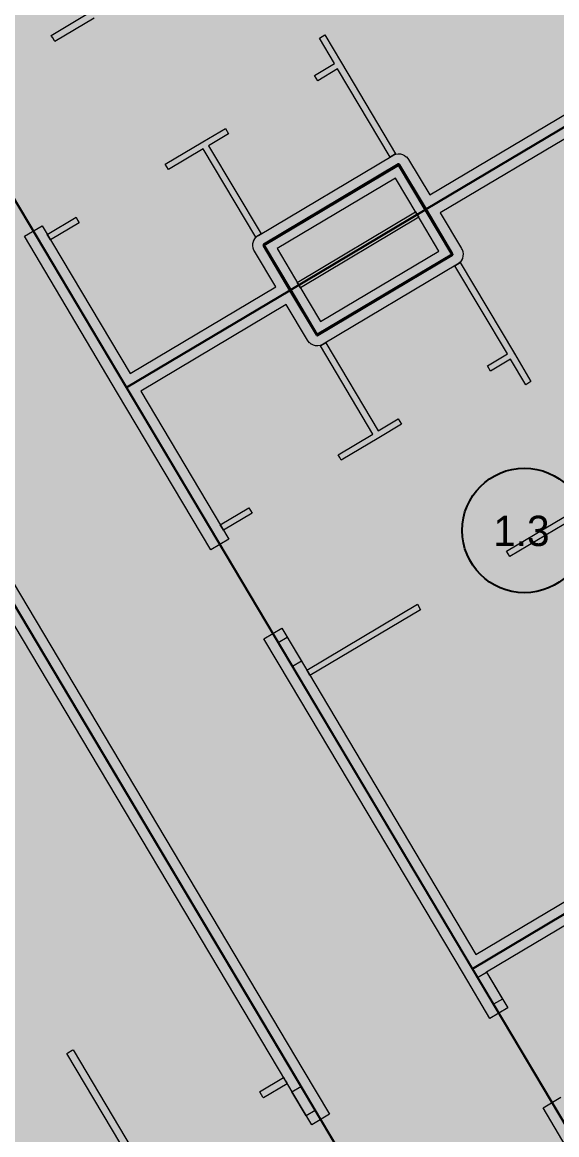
# Model space of a CAD drawing. Header units: millimetres. Extents: x 0 to 312583, y -208103 to 25097.
# Drawn here: x 190832 to 195982, y -70669 to -59950 of the extents above; entities that cross this region are included whole.
import ezdxf

# ---------------------------------------------------------------- set-up
doc = ezdxf.new("R2010")
doc.units = ezdxf.units.MM
doc.linetypes.add('Solid', pattern=[0])
for name, color, linetype, lineweight in [('Inner Walls', 5, 'Solid', 0), ('One-Bedroom Apartment', 1, 'Solid', 35), ('Room Objects', 47, 'Solid', 15), ('Room Walls', 47, 'Solid', 35), ('Service Area', 252, 'Solid', 25), ('Studio Apartment', 250, 'Solid', 25), ('Three-Bedroom Apartment', 151, 'Solid', 25), ('Two-Bedroom Apartment', 252, 'Solid', 25)]:
    doc.layers.add(name, color=color, linetype=linetype, lineweight=lineweight)
doc.styles.add('Dialog.plain', font='Dialog.plain')

msp = doc.modelspace()

# ---------------------------------------------------------------- hatches: boundary and pattern name
at = {"layer": 'One-Bedroom Apartment', "linetype": 'Solid', "lineweight": 25}
msp.add_hatch(color=250, dxfattribs=at).paths.add_polyline_path([(193503, -66270), (191836, -63470), (193411, -62533), (193411, -62533), (193666, -62963), (193668, -62964), (193669, -62965), (193671, -62966), (193673, -62967), (193675, -62967), (193676, -62967), (193678, -62967), (193680, -62966), (194975, -62195), (194977, -62194), (194978, -62192), (194979, -62191), (194980, -62189), (194980, -62187), (194980, -62185), (194980, -62183), (194979, -62181), (194723, -61752), (197593, -60043), (197593, -60043), (199260, -62842), (200926, -65641), (195169, -69069), (195169, -69069)], flags=0)
at = {"layer": 'Room Objects', "linetype": 'Solid', "lineweight": 0}
for points in [[(193522, -66107), (193436, -66158), (193298, -65926), (193298, -65926), (193384, -65875)], [(195220, -69155), (195306, -69103), (195306, -69103), (195306, -69103), (195460, -69361), (195460, -69361), (195374, -69412)], [(193431, -70255), (193517, -70204), (193655, -70436), (193655, -70436), (193569, -70487)]]:
    msp.add_hatch(color=5, dxfattribs=at).paths.add_polyline_path(points, flags=0)
at = {"layer": 'Service Area', "linetype": 'Solid', "lineweight": 25}
for points in [[(208501, -91461), (206783, -92484), (188452, -61695), (190170, -60672)], [(193163, -62098), (194459, -61327), (194715, -61757), (193419, -62528)], [(193675, -62957), (193419, -62528), (194715, -61757), (194970, -62186)]]:
    msp.add_hatch(color=254, dxfattribs=at).paths.add_polyline_path(points, flags=0)
at = {"layer": 'Studio Apartment', "linetype": 'Solid', "lineweight": 25}
msp.add_hatch(color=252, dxfattribs=at).paths.add_polyline_path([(196575, -71430), (195169, -69069), (200926, -65641), (200926, -65641), (200926, -65641), (202593, -68440), (198284, -71006), (198284, -71006), (198028, -70576), (198027, -70575), (198025, -70573), (198024, -70572), (198022, -70572), (198020, -70571), (198018, -70571), (198016, -70572), (198014, -70573)], flags=0)
at = {"layer": 'Three-Bedroom Apartment', "linetype": 'Solid', "lineweight": 25}
msp.add_hatch(color=150, dxfattribs=at).paths.add_polyline_path([(184361, -67921), (182694, -65122), (186952, -62587), (187208, -63017), (187209, -63018), (187210, -63020), (187212, -63021), (187214, -63021), (187216, -63022), (187218, -63021), (187220, -63021), (187221, -63020), (188712, -62133), (188712, -62133), (190118, -64494), (193451, -70092), (194805, -72367), (194805, -72367), (191927, -74081), (191925, -74082), (191924, -74083), (191923, -74085), (191922, -74087), (191922, -74089), (191922, -74091), (191923, -74093), (191923, -74094), (192230, -74610), (189360, -76319), (189360, -76319), (186027, -70720)], flags=0)
at = {"layer": 'Two-Bedroom Apartment', "linetype": 'Solid', "lineweight": 25}
msp.add_hatch(color=151, dxfattribs=at).paths.add_polyline_path([(182694, -65122), (182694, -65122), (181028, -62323), (187644, -58384), (194260, -54445), (194260, -54445), (195926, -57244), (197593, -60043), (194723, -61752), (194723, -61752), (194467, -61322), (194466, -61320), (194465, -61319), (194463, -61318), (194461, -61317), (194459, -61317), (194457, -61317), (194455, -61318), (194454, -61318), (193158, -62090), (193157, -62091), (193155, -62092), (193154, -62094), (193154, -62096), (193153, -62098), (193154, -62100), (193154, -62102), (193155, -62103), (193411, -62533), (191836, -63470), (191836, -63470), (190170, -60672), (189310, -61183)], flags=0)

# ---------------------------------------------------------------- linework, layer by layer
at = {"layer": 'Inner Walls', "color": 47, "linetype": 'Solid', "lineweight": 15}
for p, q in [((194758, -61614), (197327, -60085)), ((197429, -60257), (194860, -61786)), ((193107, -62004), (194403, -61232)), ((194403, -61232), (194411, -61228)), ((194411, -61228), (194413, -61227)), ((194413, -61227), (194431, -61221)), ((194431, -61221), (194433, -61220)), ((194433, -61220), (194453, -61217)), ((194453, -61217), (194455, -61217)), ((194455, -61217), (194474, -61218)), ((194474, -61218), (194476, -61218)), ((194476, -61218), (194495, -61223)), ((194495, -61223), (194497, -61224)), ((194497, -61224), (194515, -61232)), ((194515, -61232), (194516, -61233)), ((194516, -61233), (194532, -61245)), ((194532, -61245), (194534, -61246)), ((194534, -61246), (194547, -61261)), ((194547, -61261), (194548, -61263)), ((194548, -61263), (194553, -61271)), ((194553, -61271), (194758, -61614)), ((194427, -61451), (193287, -62129)), ((194637, -61803), (194427, -61451)), ((194846, -62155), (194637, -61803)), ((194860, -61786), (195065, -62130)), ((190852, -62012), (191023, -61910)), ((191023, -61910), (191871, -63333)), ((191750, -63522), (190852, -62012)), ((193055, -62081), (193060, -62062)), ((193060, -62060), (193069, -62042)), ((193060, -62062), (193060, -62060)), ((193069, -62042), (193070, -62041)), ((193070, -62041), (193082, -62025)), ((193082, -62025), (193083, -62023)), ((193083, -62023), (193097, -62010)), ((193097, -62010), (193099, -62009)), ((193099, -62009), (193107, -62004)), ((193054, -62102), (193055, -62083)), ((193054, -62104), (193054, -62102)), ((193057, -62124), (193054, -62104)), ((193055, -62083), (193055, -62081)), ((193057, -62126), (193057, -62124)), ((193064, -62144), (193057, -62126)), ((193064, -62146), (193064, -62144)), ((193069, -62154), (193064, -62146)), ((193274, -62498), (193069, -62154)), ((193287, -62129), (193497, -62482)), ((193706, -62834), (194846, -62155)), ((195065, -62130), (195069, -62139)), ((195069, -62139), (195070, -62140)), ((195070, -62140), (195077, -62159)), ((195077, -62159), (195077, -62161)), ((195077, -62161), (195080, -62180)), ((193621, -70573), (188677, -62270)), ((195035, -62275), (195027, -62281)), ((195036, -62274), (195035, -62275)), ((195051, -62261), (195036, -62274)), ((195052, -62260), (195051, -62261)), ((195064, -62244), (195052, -62260)), ((195065, -62242), (195064, -62244)), ((195073, -62225), (195065, -62242)), ((195074, -62223), (195073, -62225)), ((195079, -62204), (195074, -62223)), ((195080, -62182), (195079, -62202)), ((195079, -62202), (195079, -62204)), ((195080, -62180), (195080, -62182)), ((195027, -62281), (193731, -63052)), ((193497, -62482), (193706, -62834)), ((191871, -63333), (193274, -62498)), ((193376, -62670), (192675, -63088)), ((193581, -63014), (193376, -62670)), ((193586, -63022), (193581, -63014)), ((193587, -63023), (193586, -63022)), ((193600, -63038), (193587, -63023)), ((192675, -63088), (191973, -63505)), ((193602, -63039), (193600, -63038)), ((193617, -63051), (193602, -63039)), ((193619, -63052), (193617, -63051)), ((193637, -63061), (193619, -63052)), ((193639, -63061), (193637, -63061)), ((193658, -63066), (193639, -63061)), ((193660, -63066), (193658, -63066)), ((193679, -63067), (193660, -63066)), ((193681, -63067), (193679, -63067)), ((193701, -63064), (193681, -63067)), ((193702, -63064), (193701, -63064)), ((193721, -63057), (193702, -63064)), ((193723, -63057), (193721, -63057)), ((193731, -63052), (193723, -63057)), ((192649, -65032), (191750, -63522)), ((191973, -63505), (192821, -64930)), ((190204, -64442), (193537, -70041)), ((192821, -64930), (192649, -65032)), ((195204, -68932), (200660, -65683)), ((193161, -65891), (193333, -65789)), ((193333, -65789), (193589, -66218)), ((193417, -66321), (193161, -65891)), ((200762, -65855), (195306, -69103)), ((193589, -66218), (195204, -68932)), ((195083, -69120), (193417, -66321)), ((195339, -69549), (195083, -69120)), ((195306, -69103), (195511, -69447)), ((195511, -69447), (195339, -69549)), ((193537, -70041), (193792, -70470)), ((195851, -70409), (196023, -70306)), ((196489, -71481), (195851, -70409)), ((193792, -70470), (193621, -70573))]:
    msp.add_line(p, q, dxfattribs=at)
for p in [(194637, -61803), (194637, -61803), (193497, -62482)]:
    msp.add_point(p, dxfattribs=at)
at = {"layer": 'One-Bedroom Apartment', "color": 250, "linetype": 'Solid', "lineweight": 25}
for p, q in [((194723, -61752), (197593, -60043)), ((194979, -62181), (194723, -61752)), ((193680, -62966), (194975, -62195)), ((194975, -62195), (194977, -62194)), ((194977, -62194), (194978, -62192)), ((194978, -62192), (194979, -62191)), ((194980, -62183), (194979, -62181)), ((194979, -62191), (194980, -62189)), ((194980, -62185), (194980, -62183)), ((194980, -62187), (194980, -62185)), ((194980, -62189), (194980, -62187)), ((191836, -63470), (193411, -62533)), ((193411, -62533), (193666, -62963)), ((193666, -62963), (193668, -62964)), ((193668, -62964), (193669, -62965)), ((193669, -62965), (193671, -62966)), ((193671, -62966), (193673, -62967)), ((193673, -62967), (193675, -62967)), ((193675, -62967), (193676, -62967)), ((193676, -62967), (193678, -62967)), ((193678, -62967), (193680, -62966)), ((193503, -66270), (191836, -63470)), ((200926, -65641), (195169, -69069)), ((195169, -69069), (193503, -66270))]:
    msp.add_line(p, q, dxfattribs=at)
for p in [(193411, -62533), (195169, -69069)]:
    msp.add_point(p, dxfattribs=at)
at = {"layer": 'Room Objects', "color": 0, "linetype": 'Solid', "lineweight": 0}
for p, q in [((193298, -65926), (193384, -65875)), ((193384, -65875), (193522, -66107)), ((193436, -66158), (193298, -65926)), ((193522, -66107), (193436, -66158)), ((195220, -69155), (195306, -69103)), ((195306, -69103), (195460, -69361)), ((195374, -69412), (195220, -69155)), ((195460, -69361), (195374, -69412)), ((193431, -70255), (193517, -70204)), ((193517, -70204), (193655, -70436)), ((193569, -70487), (193431, -70255)), ((193655, -70436), (193569, -70487))]:
    msp.add_line(p, q, dxfattribs=at)
for p in [(193298, -65926), (195306, -69103), (195306, -69103), (195460, -69361), (193655, -70436)]:
    msp.add_point(p, dxfattribs=at)
at = {"layer": 'Room Walls', "color": 47, "linetype": 'Solid', "lineweight": 9}
for p, q in [((191110, -60076), (191465, -59865)), ((191526, -59910), (191146, -60136)), ((191115, -60085), (191110, -60076)), ((191125, -60100), (191115, -60085)), ((191141, -60128), (191125, -60100)), ((191146, -60136), (191141, -60128)), ((193695, -60102), (193746, -60072)), ((193840, -60347), (193695, -60102)), ((193746, -60072), (193907, -60342)), ((193648, -60461), (193840, -60347)), ((193907, -60342), (194428, -61217)), ((193871, -60398), (193679, -60513)), ((194377, -61248), (193871, -60398)), ((193679, -60513), (193648, -60461)), ((192571, -61102), (192789, -60973)), ((192789, -60973), (192819, -61024)), ((192819, -61024), (192627, -61139)), ((192209, -61318), (192571, -61102)), ((192576, -61169), (192240, -61369)), ((193081, -62019), (192576, -61169)), ((192627, -61139), (193133, -61988)), ((194428, -61217), (194377, -61248)), ((192240, -61369), (192209, -61318)), ((191073, -61994), (191350, -61829)), ((191350, -61829), (191365, -61855)), ((193481, -62456), (194622, -61777)), ((194653, -61828), (193512, -62508)), ((194622, -61777), (194653, -61828)), ((191380, -61881), (191104, -62045)), ((191365, -61855), (191380, -61881)), ((191104, -62045), (191073, -61994)), ((193133, -61988), (193081, -62019)), ((195001, -62296), (195052, -62265)), ((195052, -62265), (195574, -63141)), ((195507, -63146), (195001, -62296)), ((193512, -62508), (193481, -62456)), ((193706, -63067), (193757, -63037)), ((194211, -63917), (193706, -63067)), ((193757, -63037), (194263, -63886)), ((195314, -63260), (195507, -63146)), ((195537, -63197), (195345, -63312)), ((195683, -63442), (195537, -63197)), ((195574, -63141), (195734, -63411)), ((195345, -63312), (195314, -63260)), ((195734, -63411), (195683, -63442)), ((194263, -63886), (194455, -63772)), ((194455, -63772), (194486, -63823)), ((194486, -63823), (194268, -63953)), ((193876, -64117), (194211, -63917)), ((194268, -63953), (193906, -64169)), ((193891, -64143), (193876, -64117)), ((193906, -64169), (193891, -64143)), ((192740, -64793), (193016, -64629)), ((193016, -64629), (193047, -64680)), ((195498, -65047), (196340, -64545)), ((196371, -64597), (195529, -65098)), ((193047, -64680), (192771, -64845)), ((192771, -64845), (192740, -64793)), ((195529, -65098), (195498, -65047)), ((193573, -66193), (194639, -65558)), ((194639, -65558), (194670, -65610)), ((194670, -65610), (193604, -66244)), ((193604, -66244), (193573, -66193)), ((191262, -69886), (191271, -69881)), ((191910, -70974), (191262, -69886)), ((191271, -69881), (191314, -69855)), ((191314, -69855), (191322, -69850)), ((191322, -69850), (191970, -70938)), ((193119, -70254), (193349, -70117)), ((193385, -70177), (193155, -70314)), ((193349, -70117), (193355, -70126)), ((193355, -70126), (193368, -70148)), ((193368, -70148), (193380, -70169)), ((193380, -70169), (193385, -70177)), ((193124, -70263), (193119, -70254)), ((193137, -70284), (193124, -70263)), ((193150, -70306), (193137, -70284)), ((193155, -70314), (193150, -70306))]:
    msp.add_line(p, q, dxfattribs=at)
msp.add_point((195574, -63141), dxfattribs=at)
at = {"layer": 'Service Area', "color": 254, "linetype": 'Solid', "lineweight": 25}
for p, q in [((190170, -60672), (208501, -91461)), ((193163, -62098), (194459, -61327)), ((194459, -61327), (194715, -61757)), ((206783, -92484), (188452, -61695)), ((194715, -61757), (193419, -62528)), ((193419, -62528), (194715, -61757)), ((194715, -61757), (194970, -62186)), ((193419, -62528), (193163, -62098)), ((194970, -62186), (193675, -62957)), ((193675, -62957), (193419, -62528))]:
    msp.add_line(p, q, dxfattribs=at)
at = {"layer": 'Studio Apartment', "color": 252, "linetype": 'Solid', "lineweight": 25}
for p, q in [((195169, -69069), (200926, -65641)), ((196575, -71430), (195169, -69069))]:
    msp.add_line(p, q, dxfattribs=at)
at = {"layer": 'Three-Bedroom Apartment', "color": 150, "linetype": 'Solid', "lineweight": 25}
for p, q in [((190118, -64494), (193451, -70092)), ((193451, -70092), (194805, -72367))]:
    msp.add_line(p, q, dxfattribs=at)
at = {"layer": 'Three-Bedroom Apartment', "color": 7, "linetype": 'Solid', "lineweight": 25}
msp.add_circle((195671, -64846), 600, dxfattribs=at)
at = {"layer": 'Two-Bedroom Apartment', "color": 151, "linetype": 'Solid', "lineweight": 25}
for p, q in [((197593, -60043), (194723, -61752)), ((191836, -63470), (190170, -60672)), ((194454, -61318), (193158, -62090)), ((194455, -61318), (194454, -61318)), ((194457, -61317), (194455, -61318)), ((194459, -61317), (194457, -61317)), ((194461, -61317), (194459, -61317)), ((194463, -61318), (194461, -61317)), ((194465, -61319), (194463, -61318)), ((194466, -61320), (194465, -61319)), ((194467, -61322), (194466, -61320)), ((194723, -61752), (194467, -61322)), ((193154, -62096), (193153, -62098)), ((193153, -62098), (193154, -62100)), ((193155, -62092), (193154, -62094)), ((193154, -62094), (193154, -62096)), ((193154, -62100), (193154, -62102)), ((193154, -62102), (193155, -62103)), ((193157, -62091), (193155, -62092)), ((193155, -62103), (193411, -62533)), ((193158, -62090), (193157, -62091)), ((193411, -62533), (191836, -63470))]:
    msp.add_line(p, q, dxfattribs=at)
for p in [(194723, -61752), (191836, -63470)]:
    msp.add_point(p, dxfattribs=at)

# ---------------------------------------------------------------- texts
at = {"layer": 'Three-Bedroom Apartment', "color": 7, "linetype": 'Solid', "lineweight": 25, "style": 'Dialog.plain'}
msp.add_text('1.3', height=291.6, dxfattribs=at).set_placement((195371, -64996))

doc.saveas('drawing.dxf')
